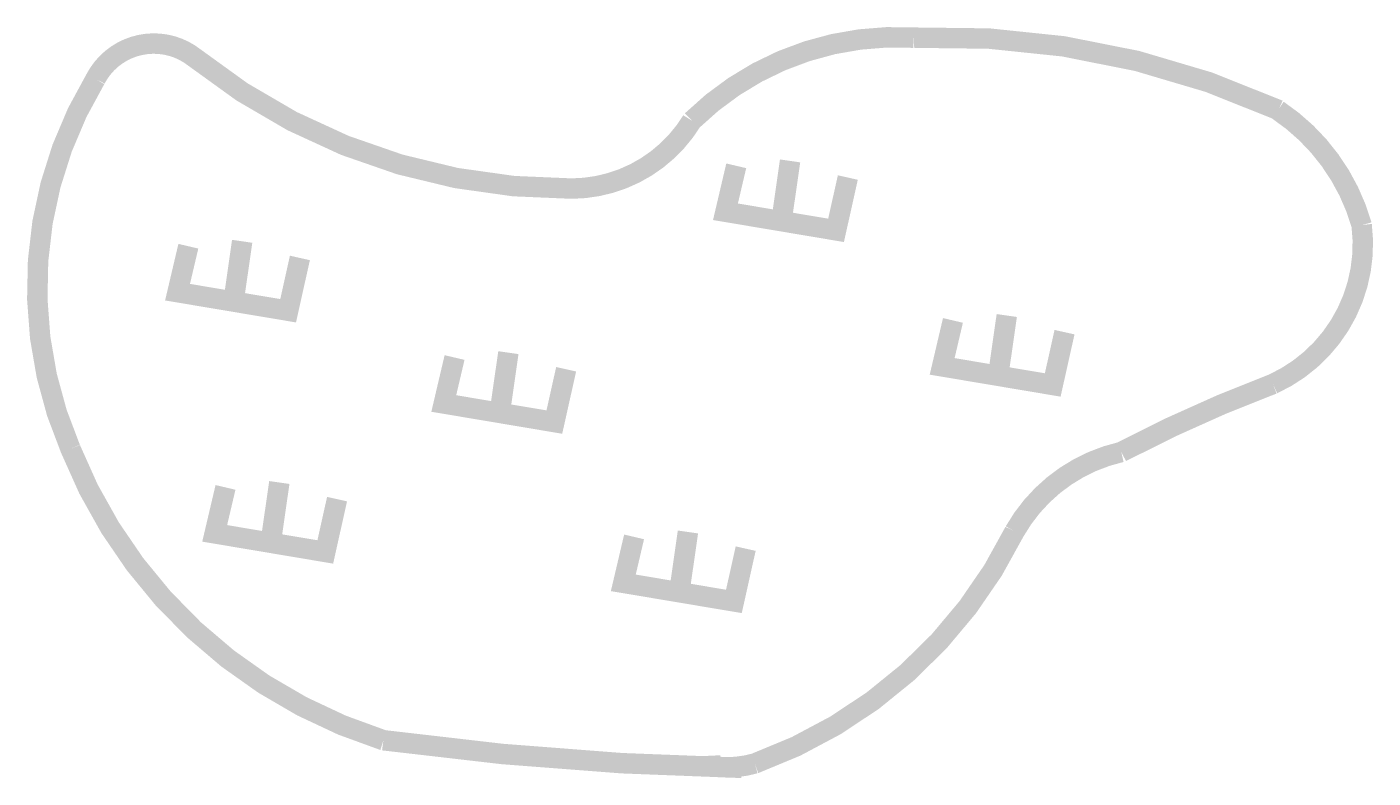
# Model space of a CAD drawing. Extents: x 0.03 to 6.62, y 0.06 to 3.73.
import ezdxf

# ---------------------------------------------------------------- set-up
doc = ezdxf.new("R2010")
doc.units = 0
doc.header["$MEASUREMENT"] = 0
doc.layers.get('0').update_dxf_attribs({"linetype": 'CONTINUOUS'})

msp = doc.modelspace()

# ---------------------------------------------------------------- linework, layer by layer
at = {"const_width": 0.1}
for points in [[(3.5281, 0.111, -0.028609), (1.7759, 0.246, -0.22576), (0.2451, 1.6712, -0.24295), (0.3677, 3.4808, -0.471266), (0.854, 3.5831, 0.17152), (2.6967, 2.944, 0.259607), (3.2853, 3.2763, -0.211417), (4.3706, 3.6822, -0.11546), (6.1539, 3.3285)], [(6.1539, 3.3285, -0.003094), (6.1517, 3.3274, -0.177978), (6.5611, 2.7651, -0.327688), (6.1271, 1.9884, 0.031194), (5.3852, 1.6557, 0.21077), (4.8636, 1.2676, -0.194325), (3.5924, 0.1323, -0.088232), (3.4148, 0.1149, -0.088232)], [(3.3747, 0.1702, -0.111397), (3.3661, 0.1211)]]:
    msp.add_lwpolyline(points, format="xyb", dxfattribs=at)
for points in [[(3.5018, 3.0555), (3.449, 2.8307), (3.99, 2.7398), (4.0476, 2.9981)], [(3.7652, 3.0794), (3.7267, 2.8115)], [(0.8217, 2.6622), (0.7688, 2.4374), (1.3098, 2.3466), (1.3674, 2.6049)], [(1.085, 2.6862), (1.0465, 2.4183)], [(4.8251, 2.3232), (4.7866, 2.0553)], [(4.5618, 2.2993), (4.509, 2.0745), (5.0499, 1.9836), (5.1076, 2.2419)], [(2.3872, 2.1417), (2.3487, 1.8739)], [(2.1239, 2.1178), (2.0711, 1.893), (2.612, 1.8021), (2.6697, 2.0604)], [(1.0034, 1.4826), (0.9505, 1.2578), (1.4915, 1.1669), (1.5491, 1.4252)], [(1.2667, 1.5065), (1.2282, 1.2387)], [(3.0021, 1.2406), (2.9493, 1.0158), (3.4903, 0.925), (3.5479, 1.1832)], [(3.2655, 1.2646), (3.227, 0.9967)]]:
    msp.add_lwpolyline(points, dxfattribs=at)

doc.saveas('drawing.dxf')
